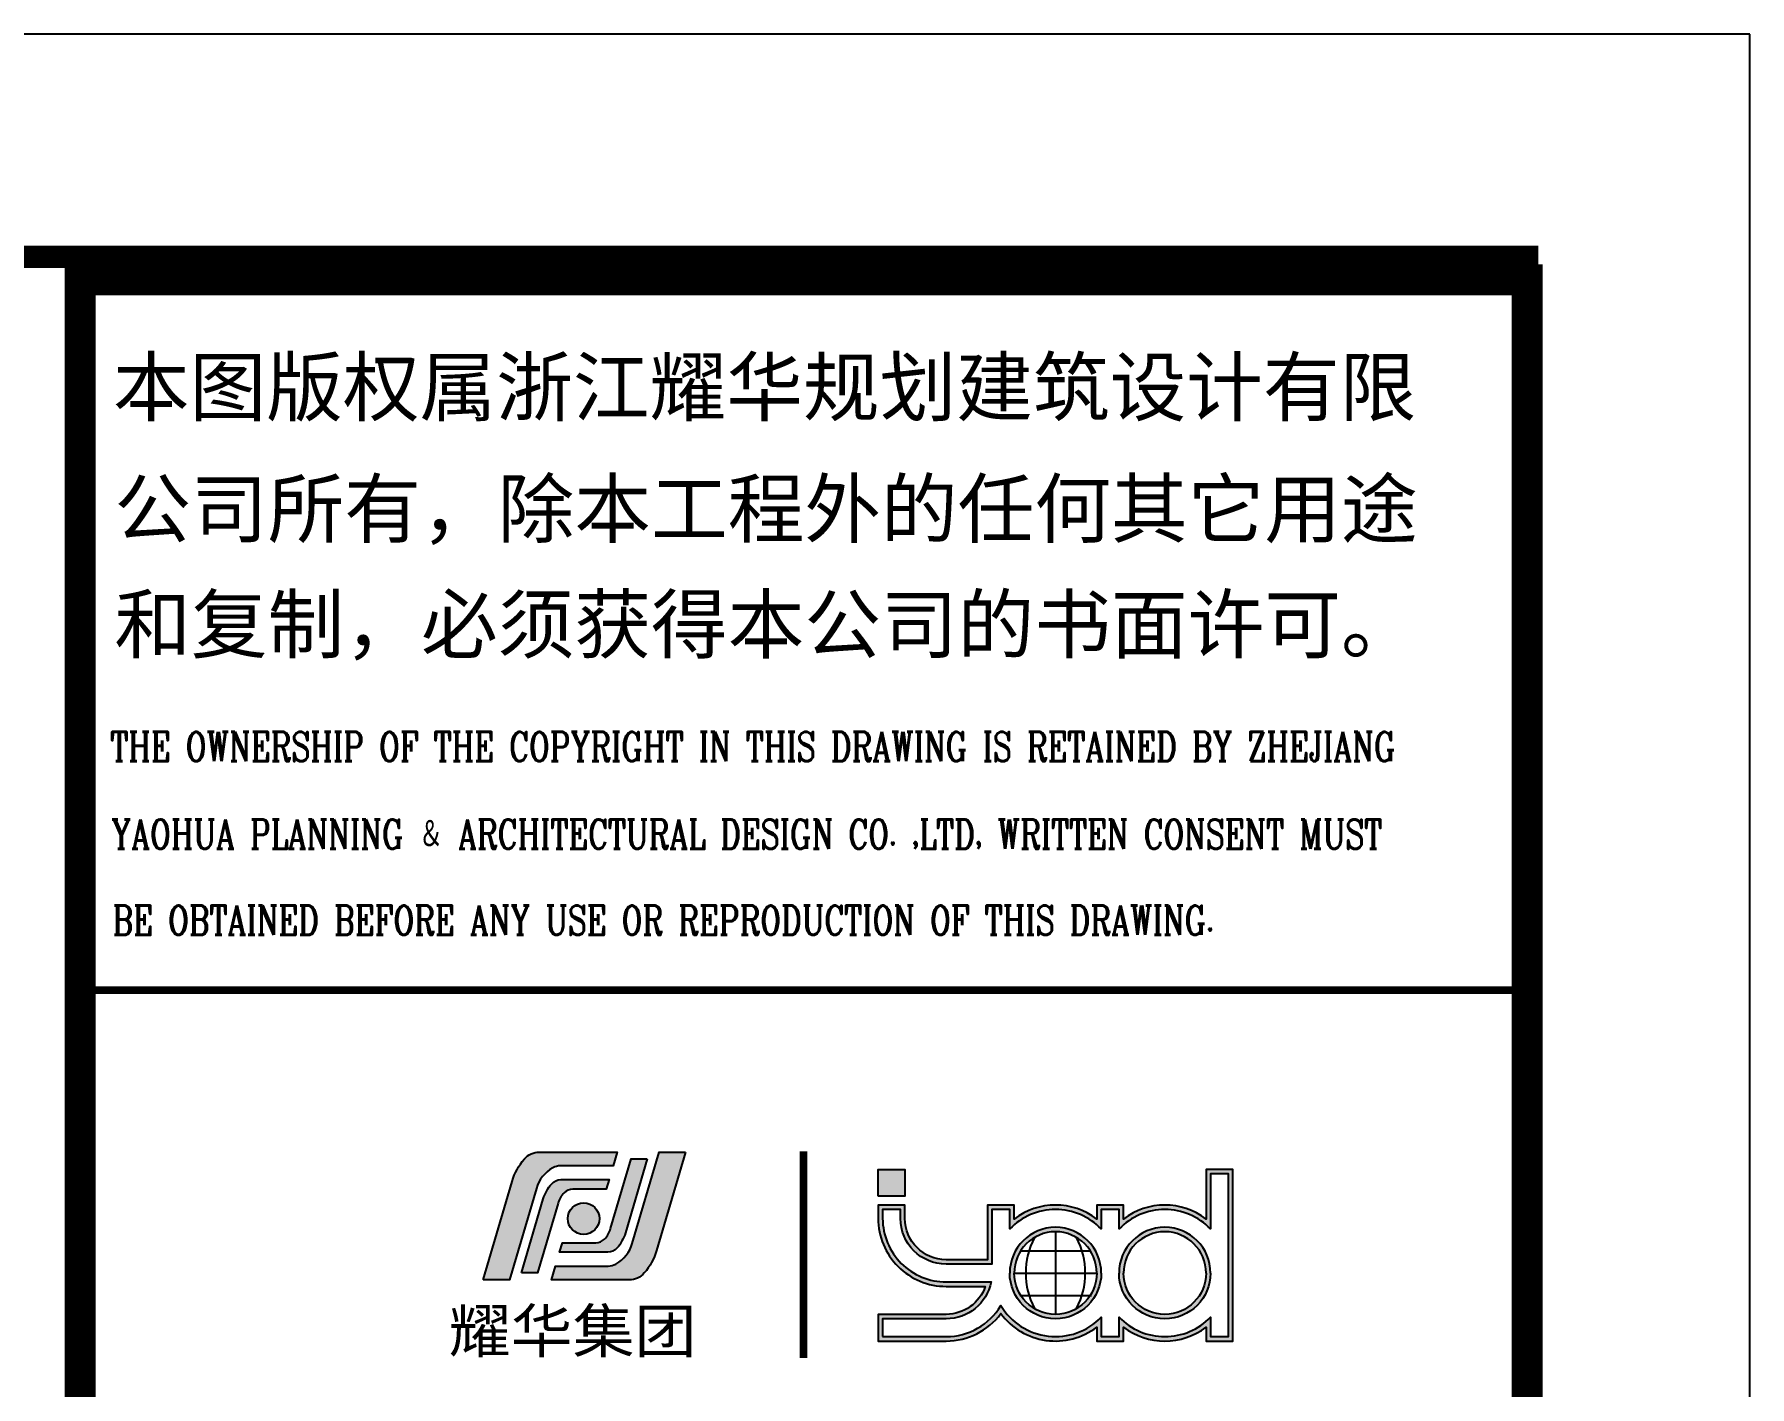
# Model space of a CAD drawing. Extents: x -138012 to 2129925, y -311560 to 0.
# Drawn here: x 1546832 to 1554538, y -140737 to -134661 of the extents above; entities that cross this region are included whole.
import ezdxf

# ---------------------------------------------------------------- set-up
doc = ezdxf.new("R2010")
doc.units = 0
doc.header["$LTSCALE"] = 1000
doc.header["$MEASUREMENT"] = 0
for name, color, linetype in [('3', 3, 'CONTINUOUS'), ('PUB_TITLE', 4, 'CONTINUOUS'), ('TEXT', 7, 'CONTINUOUS'), ('图框', 4, 'CONTINUOUS'), ('家具', 35, 'CONTINUOUS')]:
    doc.layers.add(name, color=color, linetype=linetype)
doc.styles.add('-黑体', font='simhei.ttf', dxfattribs={"width": 0.8})
doc.styles.add('iIcon2', font='')
doc.styles.add('MIMI-TKWZ', font='romanc.shx', dxfattribs={"width": 0.75, "oblique": 15, "bigfont": 'bigfont.shx'})
doc.styles.get('iIcon2').set_extended_font_data('SimSun')

# ---------------------------------------------------------------- blocks, each defined once
blk = doc.blocks.new('yhlogo01')
at = {"layer": '家具'}
h = blk.add_hatch(color=5, dxfattribs=at)
h.dxf.hatch_style = 1
h.paths.add_polyline_path([(243496.4297811407, -10479.33175228268, 0.2174727721033012), (243118.6349315595, -10651.80915515404, 0.1075559214367939), (242812.8083269913, -11211.68171805657), (242090.9063861661, -13669.64493794192), (242748.8166466388, -13669.64493794192), (243418.1854214451, -11389.6694430011, -0.19717890885757), (243830.3649421591, -10874.52929703217, -0.1273347370917847), (244024.4521864142, -10824.2865580254), (245336.0998570008, -10824.2865580254), (245437.4898118477, -10479.33175228268)])
h = blk.add_hatch(color=5, dxfattribs=at)
h.dxf.hatch_style = 1
h.paths.add_polyline_path([(245735.4472798892, -13669.64493794192, 0.2174727721032802), (246113.2421294704, -13497.1675350706, 0.1075559214368167), (246419.0687340387, -12937.29497216795), (247140.9706748639, -10479.33175228268), (246483.0604143911, -10479.33175228268), (245813.6916395846, -12759.30724722437, -0.1971789088572864), (245401.5121188709, -13274.4473931924, -0.1273347370917942), (245207.4248746158, -13324.69013219917), (243895.7772040291, -13324.69013219917), (243794.3872491822, -13669.64493794192)])
h = blk.add_hatch(color=5, dxfattribs=at)
h.dxf.hatch_style = 1
h.paths.add_polyline_path([(245430.8611899983, -12877.86638939462, 0.1093664727785229), (245639.453722176, -12499.22633192304), (246182.0387513717, -10651.80915515404), (245784.2922744539, -10651.80915515404), (245272.9346151327, -12391.57994706894, -0.1253067589665132), (245117.453680721, -12653.93890134204, -0.1991992421947447), (244905.0876318119, -12742.04113997891), (244067.0308118332, -12742.04113997888), (243997.167158876, -12979.73532645646), (245205.5967189892, -12979.73532645646, 0.2155993663494431)])
h = blk.add_hatch(color=5, dxfattribs=at)
h.dxf.hatch_style = 1
h.paths.add_polyline_path([(243801.0158710317, -11271.11030082994, 0.10936647277854), (243592.4233388539, -11649.7503583016), (243049.8383096582, -13497.16753507056), (243447.584786576, -13497.16753507056), (243958.942445897, -11757.39674315657, -0.1253067589668707), (244114.4233803088, -11495.03778888262, -0.1991992421947921), (244326.7894292181, -11406.93555024569), (245164.8462491967, -11406.93555024569), (245234.7099021539, -11169.24136376812), (244026.2803420408, -11169.24136376812, 0.2155993663494261)])
h = blk.add_hatch(color=1, dxfattribs=at)
h.dxf.hatch_style = 1
h.paths.add_polyline_path([(244990.8879417925, -12140.39006664162, 1), (244202.3736493761, -12140.39006664162, 1)])
at = {"layer": '家具', "color": 5}
for points in [[(242090.9063861661, -13669.64493794192), (242812.8083269913, -11211.68171805657, -0.1075559214367966), (243118.6349315595, -10651.80915515403, -0.2174727721032954), (243496.4297811407, -10479.33175228268), (245437.4898118477, -10479.33175228268), (245336.0998570008, -10824.2865580254), (244024.4521864141, -10824.2865580254, 0.127334737091765), (243830.3649421591, -10874.52929703217, 0.1971247319399929), (243418.2364854845, -11389.49551083859), (242748.8166466388, -13669.64493794192)], [(247140.9706748639, -10479.33175228268), (246419.0687340387, -12937.29497216802, -0.1075559214367966), (246113.2421294704, -13497.16753507056, -0.2174727721032954), (245735.4472798892, -13669.64493794192), (243794.3872491822, -13669.64493794192), (243895.7772040291, -13324.69013219917), (245207.4248746158, -13324.69013219917, 0.127334737091765), (245401.5121188708, -13274.44739319241, 0.1971247319399929), (245813.6405755455, -12759.481179386), (246483.0604143911, -10479.33175228268)], [(246182.0387513717, -10651.80915515404), (245639.453722176, -12499.22633192298, -0.109366472778548), (245430.8611899982, -12877.86638939465, -0.2155993663494469), (245205.5967189892, -12979.73532645646), (243997.167158876, -12979.73532645646), (244067.0308118332, -12742.04113997888), (244905.0876318119, -12742.04113997891, 0.1991992421947874), (245117.4536807211, -12653.93890134198, 0.1253067589663713), (245272.9346151326, -12391.5799470692), (245784.2922744539, -10651.80915515404)], [(243049.8383096582, -13497.16753507056), (243592.4233388539, -11649.75035830162, -0.109366472778548), (243801.0158710317, -11271.11030082994, -0.2155993663494469), (244026.2803420408, -11169.24136376812), (245234.7099021539, -11169.24136376812), (245164.8462491967, -11406.93555024569), (244326.7894292181, -11406.93555024569, 0.1991992421947874), (244114.4233803088, -11495.03778888261, 0.1253067589663713), (243958.9424458974, -11757.39674315539), (243447.584786576, -13497.16753507056)]]:
    blk.add_lwpolyline(points, format="xyb", close=True, dxfattribs=at)
at = {"layer": '家具', "color": 1}
blk.add_circle((244596.6307955843, -12140.39006664162), 394.2571462081978, dxfattribs=at)
blk = doc.blocks.new('65464563')
at = {"layer": '图框'}
h = blk.add_hatch(color=256, dxfattribs=at)
h.dxf.hatch_style = 1
edge = h.paths.add_edge_path()
edge.add_line((1023427.895786183, 32990.17582296277), (1023122.583926469, 32990.17582296277))
edge.add_line((1023122.583926469, 32990.17582296277), (1023122.583926469, 32870.15057015349))
edge.add_line((1023122.583926469, 32870.15057015349), (1023427.87908384, 32870.15057015349))
edge.add_arc((1023427.87908384, 33175.63298698305), 305.48241682956, 269.9999999999782, 323.474240117683)
edge.add_arc((1023918.843917499, 33175.63298698293), 305.4824168295581, 216.5257598822854, 307.3857830121568)
edge.add_line((1024104.326334329, 32932.90725691075), (1024104.326334329, 32870.15057015343))
edge.add_line((1024104.326334329, 32870.15057015343), (1024224.326334329, 32870.15057015343))
edge.add_line((1024224.326334329, 32870.15057015343), (1024224.326334329, 32932.90725691069))
edge.add_arc((1024409.808751158, 33175.6329869829), 305.4824168294737, 232.6142169878638, 307.3857830121535)
edge.add_line((1024595.291167988, 32932.90725691069), (1024595.291167988, 32870.15057015338))
edge.add_line((1024595.291167988, 32870.15057015338), (1024715.291167988, 32870.15057015338))
edge.add_line((1024715.291167988, 32870.15057015338), (1024715.291167988, 33641.59782064194))
edge.add_line((1024715.291167988, 33641.59782064194), (1024595.291167988, 33641.59782064194))
edge.add_line((1024595.291167988, 33641.59782064194), (1024595.291167988, 33418.35871705512))
edge.add_arc((1024409.808751158, 33175.63298698304), 305.4824168293696, 52.61421698784893, 127.3857830121444)
edge.add_line((1024224.326334329, 33418.35871705518), (1024224.326334329, 33481.11540381244))
edge.add_line((1024224.326334329, 33481.11540381244), (1024104.326334329, 33481.11540381244))
edge.add_line((1024104.326334329, 33481.11540381244), (1024104.326334329, 33418.35871705489))
edge.add_arc((1023918.843917499, 33175.6329869829), 305.482416829583, 52.61421698776959, 127.3857830121279)
edge.add_line((1023733.36150067, 33418.35871705518), (1023733.36150067, 33481.11540381244))
edge.add_line((1023733.36150067, 33481.11540381244), (1023613.36150067, 33481.11540381244))
edge.add_line((1023613.36150067, 33481.11540381244), (1023613.36150067, 33235.63298698317))
edge.add_line((1023613.36150067, 33235.63298698317), (1023427.87908384, 33235.63298698317))
edge.add_arc((1023427.87908384, 33421.11540381273), 185.48241682956, 180, 270, ccw=False)
edge.add_line((1023242.396667011, 33421.11540381273), (1023242.314807304, 33481.11540381244))
edge.add_line((1023242.314807304, 33481.11540381244), (1023122.478526717, 33481.11540381244))
edge.add_line((1023122.478526717, 33481.11540381244), (1023122.560386424, 33421.11540381279))
edge.add_arc((1023427.852698952, 33420.92535752317), 305.2923716809424, 179.9643330393406, 270.0049517867237)
edge.add_line((1023427.87908384, 33115.63298698241), (1023603.388989409, 33115.63298698241))
edge.add_arc((1023427.936107182, 33175.59055245872), 185.4147338800765, 269.9875402399923, 341.13314788308395, ccw=False)
edge = h.paths.add_edge_path(flags=16)
edge.add_line((1023142.420207055, 32890.17582269979), (1023427.87908384, 32890.17582269979))
edge.add_arc((1023427.948943806, 33175.56184200326), 285.3860278540133, 269.9859745016652, 329.3089405150087)
edge.add_arc((1023918.843917499, 33175.6329869829), 285.482416829558, 210.6961818429127, 316.0357077380717)
edge.add_line((1024124.326334329, 32977.44825827586), (1024124.326334329, 32890.15057015343))
edge.add_line((1024124.326334329, 32890.15057015343), (1024204.326334329, 32890.15057015343))
edge.add_line((1024204.326334329, 32890.15057015343), (1024204.326334329, 32977.44825827575))
edge.add_arc((1024409.808751158, 33175.6329869829), 285.4824168294713, 223.9642922619613, 316.0357077380549)
edge.add_line((1024615.291167988, 32977.44825827575), (1024615.291167988, 32890.15057015338))
edge.add_line((1024615.291167988, 32890.15057015338), (1024695.291167988, 32890.15057015338))
edge.add_line((1024695.291167988, 32890.15057015338), (1024695.291167988, 33621.59782064194))
edge.add_line((1024695.291167988, 33621.59782064194), (1024615.291167988, 33621.59782064194))
edge.add_line((1024615.291167988, 33621.59782064194), (1024615.291167988, 33373.81771569006))
edge.add_arc((1024409.808751158, 33175.63298698298), 285.4824168294259, 43.96429226195186, 136.0357077380397)
edge.add_line((1024204.326334329, 33373.81771569012), (1024204.326334329, 33461.11540381244))
edge.add_line((1024204.326334329, 33461.11540381244), (1024124.326334329, 33461.11540381244))
edge.add_line((1024124.326334329, 33461.11540381244), (1024124.326334329, 33373.81771568954))
edge.add_arc((1023918.843917499, 33175.6329869829), 285.4824168295367, 43.96429226180664, 136.0357077380444)
edge.add_line((1023713.36150067, 33373.81771569012), (1023713.36150067, 33461.11540381244))
edge.add_line((1023713.36150067, 33461.11540381244), (1023633.36150067, 33461.11540381244))
edge.add_line((1023633.36150067, 33461.11540381244), (1023633.36150067, 33215.63298698317))
edge.add_line((1023633.36150067, 33215.63298698317), (1023427.87908384, 33215.63298698317))
edge.add_arc((1023427.87908384, 33421.11540381273), 205.48241682956, 180, 270, ccw=False)
edge.add_line((1023222.396667011, 33421.11540381273), (1023222.314807304, 33461.11540381238))
edge.add_line((1023222.314807304, 33461.11540381238), (1023142.314807304, 33461.11540381238))
edge.add_line((1023142.314807304, 33461.11540381238), (1023142.396667011, 33421.11540381279))
edge.add_arc((1023427.87908384, 33421.11540381276), 285.48241682956, 179.9999999999941, 270)
edge.add_line((1023427.87908384, 33135.63298698317), (1023629.430624708, 33135.63298698317))
edge.add_arc((1023427.929727952, 33175.60265451489), 205.4268378670389, 269.98587480627833, 348.78046076670796, ccw=False)
edge.add_line((1023427.87908384, 32970.1758228906), (1023142.420207055, 32970.1758228906))
edge.add_line((1023142.420207055, 32970.1758228906), (1023142.420207055, 32890.17582269979))
h = blk.add_hatch(color=256, dxfattribs=at)
h.dxf.hatch_style = 1
edge = h.paths.add_edge_path(flags=16)
edge.add_arc((1023918.843917499, 33175.63298698294), 185.4824168294435, 0, 180)
edge.add_arc((1023918.843917499, 33175.63298698288), 185.4824168294435, 180, 360)
edge = h.paths.add_edge_path()
edge.add_arc((1023918.843917499, 33175.63298698294), 205.4824168294435, 0, 180)
edge.add_arc((1023918.843917499, 33175.63298698288), 205.4824168294435, 180, 360)
h = blk.add_hatch(color=256, dxfattribs=at)
h.dxf.hatch_style = 1
edge = h.paths.add_edge_path(flags=16)
edge.add_arc((1024409.808751158, 33175.63298698288), 185.48241682956, 0, 180)
edge.add_arc((1024409.808751158, 33175.63298698282), 185.48241682956, 180, 360)
edge = h.paths.add_edge_path()
edge.add_arc((1024409.808751158, 33175.63298698288), 205.48241682956, 0, 180)
edge.add_arc((1024409.808751158, 33175.63298698282), 205.48241682956, 180, 360)
at = {"layer": '家具'}
h = blk.add_hatch(color=1, dxfattribs=at)
h.dxf.hatch_style = 1
h.paths.add_polyline_path([(1023122.560386424, 33521.59782064194), (1023122.560386424, 33641.59782064194), (1023242.560386424, 33641.59782064194), (1023242.560386424, 33521.59782064194)])
at = {"layer": '3', "const_width": 35}
blk.add_lwpolyline([(1022786.959200024, 33722.84524467005), (1022786.959200024, 32793.72371343477)], dxfattribs=at)
at = {"layer": '图框'}
for p, q in [((1023918.843917499, 33361.11540381244), (1023918.843917499, 32990.15057015338)), ((1023762.8752337, 33276.01972229633), (1024074.812601298, 33276.01972229633)), ((1023733.36150067, 33175.63298698294), (1024104.326334329, 33175.63298698294)), ((1023762.8752337, 33075.24625166954), (1024081.246000561, 33075.24625166954))]:
    blk.add_line(p, q, dxfattribs=at)
at = {"layer": '图框', "const_width": 140}
blk.add_lwpolyline([(1026037.343341041, 37637.70118593774), (1019537.343341041, 37637.70118593774), (1019537.343341041, -44462.29881406226), (1026037.343341041, -44462.29881406226)], close=True, dxfattribs=at)
at = {"layer": '图框', "const_width": 35}
blk.add_lwpolyline([(1019537.343341041, 34446.86613791029), (1026038.111623077, 34446.86613791029)], dxfattribs=at)
at = {"layer": '图框'}
for points in [[(1023427.895786183, 32990.17582296277), (1023122.583926469, 32990.17582296277), (1023122.583926469, 32870.15057015349), (1023427.87908384, 32870.15057015349, 0.2376538055161539), (1023673.36150067, 32993.81469852012, 0.4186168234180674), (1024104.326334329, 32932.90725691075), (1024104.326334329, 32870.15057015343), (1024224.326334329, 32870.15057015343), (1024224.326334329, 32932.90725691069, 0.3383430506784432), (1024595.291167988, 32932.90725691069), (1024595.291167988, 32870.15057015338), (1024715.291167988, 32870.15057015338), (1024715.291167988, 33641.59782064194), (1024595.291167988, 33641.59782064194), (1024595.291167988, 33418.35871705512, 0.3383430506784684), (1024224.326334329, 33418.35871705518), (1024224.326334329, 33481.11540381244), (1024104.326334329, 33481.11540381244), (1024104.326334329, 33418.35871705489, 0.3383430506787751), (1023733.36150067, 33418.35871705518), (1023733.36150067, 33481.11540381244), (1023613.36150067, 33481.11540381244), (1023613.36150067, 33235.63298698317), (1023427.87908384, 33235.63298698317, -0.414213562373095), (1023242.396667011, 33421.11540381273), (1023242.314807304, 33481.11540381244), (1023122.478526717, 33481.11540381244), (1023122.560386424, 33421.11540381279, 0.4144212186671263), (1023427.87908384, 33115.63298698241), (1023603.388989409, 33115.63298698241, -0.320803099283007)], [(1023142.420207055, 32890.17582269979), (1023427.87908384, 32890.17582269979, 0.2647854732937349), (1023673.36150067, 33029.89831936272, 0.4949885152069157), (1024124.326334329, 32977.44825827586), (1024124.326334329, 32890.15057015343), (1024204.326334329, 32890.15057015343), (1024204.326334329, 32977.44825827575, 0.4248426189905971), (1024615.291167988, 32977.44825827575), (1024615.291167988, 32890.15057015338), (1024695.291167988, 32890.15057015338), (1024695.291167988, 33621.59782064194), (1024615.291167988, 33621.59782064194), (1024615.291167988, 33373.81771569006, 0.4248426189905653), (1024204.326334329, 33373.81771569012), (1024204.326334329, 33461.11540381244), (1024124.326334329, 33461.11540381244), (1024124.326334329, 33373.81771568954, 0.4248426189913387), (1023713.36150067, 33373.81771569012), (1023713.36150067, 33461.11540381244), (1023633.36150067, 33461.11540381244), (1023633.36150067, 33215.63298698317), (1023427.87908384, 33215.63298698317, -0.414213562373095), (1023222.396667011, 33421.11540381273), (1023222.314807304, 33461.11540381238), (1023142.314807304, 33461.11540381238), (1023142.396667011, 33421.11540381279, 0.414213562373095), (1023427.87908384, 33135.63298698317), (1023629.430624708, 33135.63298698317, -0.3580251858950874), (1023427.87908384, 32970.1758228906), (1023142.420207055, 32970.1758228906)]]:
    blk.add_lwpolyline(points, format="xyb", close=True, dxfattribs=at)
for points in [[(1024124.326334329, 33175.63298698294, 1), (1023713.36150067, 33175.63298698294, 1)], [(1024615.291167988, 33175.63298698288, 1), (1024204.326334329, 33175.63298698288, 1)], [(1024104.326334329, 33175.63298698294, 1), (1023733.36150067, 33175.63298698294, 1)], [(1024595.291167988, 33175.63298698288, 1), (1024224.326334329, 33175.63298698288, 1)], [(1024124.326334329, 33175.63298698288, -1), (1023713.36150067, 33175.63298698288, -1)], [(1024104.326334329, 33175.63298698288, -1), (1023733.36150067, 33175.63298698288, -1)], [(1024615.291167988, 33175.63298698282, -1), (1024204.326334329, 33175.63298698282, -1)], [(1024595.291167988, 33175.63298698282, -1), (1024224.326334329, 33175.63298698282, -1)]]:
    blk.add_lwpolyline(points, format="xyb", dxfattribs=at)
for centre, radius, start, end in [((1023427.87908384, 33175.63298698294), 295.4824168295138, 0, 0), ((1024132.631961562, 33175.63298698294), 347.4533722853011, 152.7084298470675, 207.2915701529324), ((1023705.055873436, 33175.63298698294), 347.4533722853011, 332.7084298470676, 27.29157015293245)]:
    blk.add_arc(centre, radius, start, end, dxfattribs=at)
at = {"layer": '家具', "color": 1}
blk.add_lwpolyline([(1023122.560386424, 33521.59782064194), (1023122.560386424, 33641.59782064194), (1023242.560386424, 33641.59782064194), (1023242.560386424, 33521.59782064194)], close=True, dxfattribs=at)
at = {"layer": '家具', "xscale": 0.1799999999348074, "yscale": 0.1799999999348074, "zscale": 0.1799999999348074}
blk.add_blockref('yhlogo01', (977771.3461500555, 35605.71304509841), dxfattribs=at)
at = {"layer": '3', "style": '-黑体', "width": 1.05}
blk.add_text('耀华集团', height=194.1628574223477, dxfattribs=at).set_placement((1021193.412116081, 32817.99082425411))
at = {"layer": '图框', "style": 'iIcon2'}
for s, p in [('本图版权属浙江耀华规划建筑设计有限', (1019684.292994108, 37030.08020723442)), ('公司所有，除本工程外的任何其它用途', (1019690.863870014, 36483.50424948352)), ('和复制，必须获得本公司的书面许可。', (1019690.863870014, 35964.03507586074))]:
    blk.add_text(s, height=252.5, dxfattribs=at).set_placement(p)
at = {"layer": '图框', "style": 'MIMI-TKWZ', "width": 0.75}
for s, p in [('THE OWNERSHIP OF THE COPYRIGHT IN THIS DRAWING IS RETAINED BY ZHEJIANG ', (1019672.786940198, 35474.92333696439)), ('YAOHUA PLANNING \\M+18195 ARCHITECTURAL DESIGN CO. ,LTD, WRITTEN CONSENT MUST', (1019677.583055251, 35081.46097797604)), (' BE OBTAINED BEFORE ANY USE OR REPRODUCTION OF THIS DRAWING.', (1019614.651942914, 34694.60874908493))]:
    blk.add_text(s, height=131.7918195, dxfattribs=at).set_placement(p)

msp = doc.modelspace()

# ---------------------------------------------------------------- linework, layer by layer
at = {"layer": 'PUB_TITLE'}
msp.add_lwpolyline([(1405838.210292468, -218761.0078824199), (1554538.210292468, -218761.0078824199), (1554538.210292468, -134661.0078824199), (1405838.210292468, -134661.0078824199)], close=True, dxfattribs=at)
at = {"layer": 'PUB_TITLE', "const_width": 100}
msp.add_lwpolyline([(1408338.210292468, -217761.0078824199), (1553538.210292468, -217761.0078824199), (1553538.210292468, -135661.0078824199), (1408338.210292468, -135661.0078824199)], close=True, dxfattribs=at)

# ---------------------------------------------------------------- block references
at = {"layer": 'TEXT'}
msp.add_blockref('65464563', (527500.8669514267, -173402.1668772451), dxfattribs=at)

doc.saveas('drawing.dxf')
